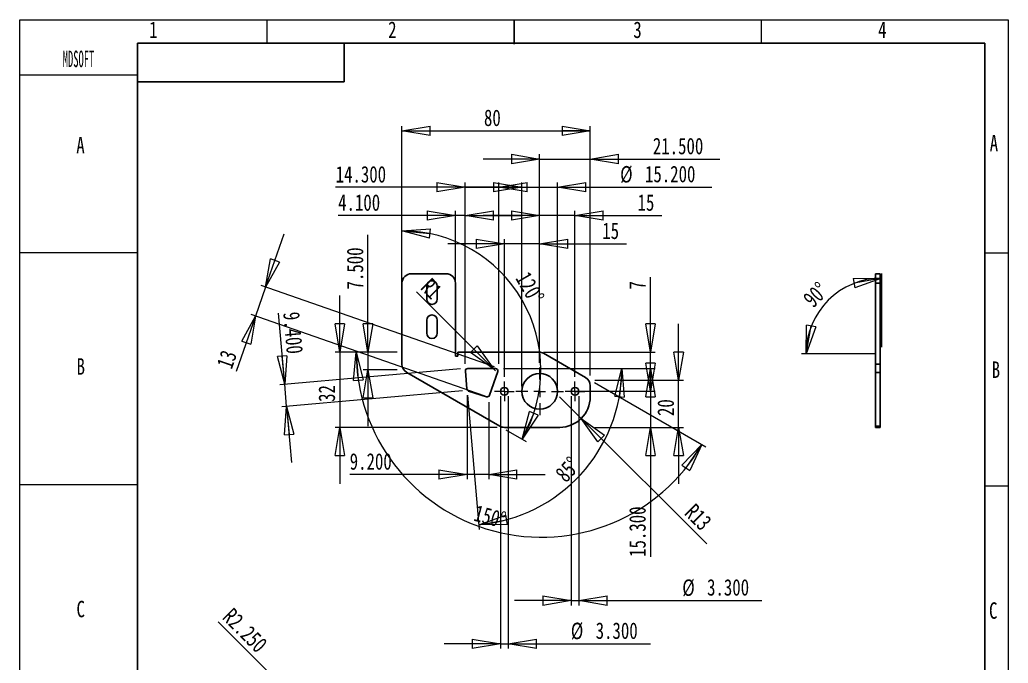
# Model space of a CAD drawing. Header units: millimetres. Extents: x 0 to 210, y 0 to 297.
# Drawn here: x 0 to 210, y 160.3 to 297 of the extents above; entities that cross this region are included whole.
import ezdxf

# ---------------------------------------------------------------- set-up
doc = ezdxf.new("R2010")
doc.units = ezdxf.units.MM
doc.styles.add('SLDTEXTSTYLE1', font='TXT', dxfattribs={"width": 0.75})
doc.styles.add('SLDTEXTSTYLE2', font='TXT', dxfattribs={"width": 0.469})
doc.dimstyles.new('SLDDIMSTYLE0', dxfattribs={"dimtxt": 3.5, "dimasz": 6, "dimexe": 0, "dimexo": 0.0625, "dimgap": 0.875, "dimtad": 1, "dimdec": 3, "dimlfac": 2, "dimrnd": 1e-09, "dimzin": 4, "dimdsep": 46, "dimtxsty": 'SLDTEXTSTYLE1', "dimblk1": 'CLOSED', "dimblk2": 'CLOSED', "dimsah": 1, "dimcen": 0.09, "dimadec": 0, "dimazin": 1, "dimtfac": 1, "dimtdec": 3, "dimtmove": 0, "dimatfit": 0, "dimldrblk": 'CLOSED', "dimfxl": 1, "dimfrac": 2, "dimtolj": 1, "dimtzin": 12, "dimarcsym": 0})
doc.dimstyles.new('SLDDIMSTYLE1', dxfattribs={"dimtxt": 3.5, "dimasz": 6, "dimexe": 0, "dimexo": 0.0625, "dimgap": 0.875, "dimtad": 1, "dimdec": 3, "dimlfac": 2, "dimrnd": 1e-09, "dimzin": 12, "dimdsep": 46, "dimtxsty": 'SLDTEXTSTYLE1', "dimblk1": 'CLOSED', "dimblk2": 'CLOSED', "dimsah": 1, "dimcen": 0.09, "dimadec": 0, "dimazin": 3, "dimtfac": 1, "dimtdec": 3, "dimtmove": 0, "dimatfit": 0, "dimldrblk": 'CLOSED', "dimfxl": 1, "dimfrac": 2, "dimtolj": 1, "dimtzin": 12, "dimarcsym": 0})
doc.dimstyles.new('SLDDIMSTYLE2', dxfattribs={"dimtxt": 3.5, "dimasz": 6, "dimexe": 0, "dimexo": 0.0625, "dimgap": 0.875, "dimtad": 1, "dimdec": 3, "dimlfac": 2, "dimrnd": 1e-09, "dimzin": 12, "dimdsep": 46, "dimtxsty": 'SLDTEXTSTYLE1', "dimblk1": 'CLOSED', "dimblk2": 'CLOSED', "dimsah": 1, "dimcen": 0.09, "dimadec": 0, "dimazin": 3, "dimtfac": 1, "dimtdec": 3, "dimtofl": 0, "dimtmove": 0, "dimatfit": 3, "dimldrblk": 'CLOSED', "dimfxl": 1, "dimfrac": 2, "dimtolj": 1, "dimtzin": 12, "dimarcsym": 0})
doc.dimstyles.new('SLDDIMSTYLE3', dxfattribs={"dimtxt": 3.5, "dimasz": 6, "dimexe": 0, "dimexo": 0.0625, "dimgap": 0.875, "dimtad": 1, "dimdec": 4, "dimlfac": 2, "dimzin": 12, "dimdsep": 46, "dimtxsty": 'SLDTEXTSTYLE1', "dimblk1": 'CLOSED', "dimblk2": 'CLOSED', "dimsah": 1, "dimcen": 0.09, "dimazin": 3, "dimtfac": 1, "dimtofl": 0, "dimtmove": 0, "dimatfit": 3, "dimldrblk": 'CLOSED', "dimfxl": 1, "dimfrac": 2, "dimtolj": 1, "dimtzin": 12, "dimarcsym": 0})
doc.dimstyles.new('SLDDIMSTYLE4', dxfattribs={"dimtxt": 3.5, "dimasz": 6, "dimexe": 0, "dimexo": 0.0625, "dimgap": 0.875, "dimtad": 1, "dimdec": 3, "dimlfac": 2, "dimrnd": 1e-09, "dimzin": 12, "dimdsep": 46, "dimtxsty": 'SLDTEXTSTYLE1', "dimblk1": 'CLOSED', "dimblk2": 'CLOSED', "dimsah": 1, "dimcen": 0, "dimadec": 0, "dimazin": 3, "dimtfac": 1, "dimtdec": 3, "dimtofl": 0, "dimtmove": 0, "dimatfit": 3, "dimldrblk": 'CLOSED', "dimfxl": 1, "dimfrac": 2, "dimtolj": 1, "dimtzin": 12, "dimarcsym": 0})
doc.dimstyles.new('SLDDIMSTYLE5', dxfattribs={"dimtxt": 3.5, "dimasz": 6, "dimexe": 0, "dimexo": 0.0625, "dimgap": 0.875, "dimtad": 1, "dimdec": 3, "dimlfac": 2, "dimrnd": 1e-09, "dimzin": 4, "dimdsep": 46, "dimtxsty": 'SLDTEXTSTYLE1', "dimblk1": 'CLOSED', "dimblk2": 'CLOSED', "dimsah": 1, "dimcen": 0, "dimadec": 0, "dimazin": 1, "dimtfac": 1, "dimtdec": 3, "dimtofl": 0, "dimtmove": 0, "dimatfit": 3, "dimldrblk": 'CLOSED', "dimfxl": 1, "dimfrac": 2, "dimtolj": 1, "dimtzin": 12, "dimarcsym": 0})

# ---------------------------------------------------------------- blocks, each defined once
blk = doc.blocks.new('_Closed')
at = {"color": 0, "linetype": 'ByBlock', "lineweight": -2}
for p, q in [((-1, 0.166667), (0, 0)), ((-1, 0.166667), (-1, -0.166667)), ((0, 0), (-1, -0.166667)), ((0, 0), (-1, 0))]:
    blk.add_line(p, q, dxfattribs=at)
blk = doc.blocks.new('_D')
at = {"color": 7, "linetype": 'Continuous', "lineweight": 0}
for p, q in [((73.98, 226.42), (73.98, 251.35)), ((80.2, 226.42), (72.98, 226.42)), ((73.98, 226.42), (73.98, 222.67)), ((80.2, 222.67), (72.98, 222.67)), ((73.98, 222.67), (73.98, 210.67))]:
    blk.add_line(p, q, dxfattribs=at)
at = {"color": 7, "linetype": 'Continuous', "lineweight": 18, "xscale": 6, "yscale": 6}
for p, rotation in [((73.98, 226.42, -7.45), 270), ((73.98, 222.67, -7.45), 90)]:
    blk.add_blockref('_Closed', p, dxfattribs=dict(at, rotation=rotation))
at = {"color": 7, "linetype": 'Continuous', "lineweight": 18, "insert": (69.47, 239.71), "char_height": 3.5, "attachment_point": 1, "rotation": 90, "style": 'SLDTEXTSTYLE1'}
blk.add_mtext('7.500', dxfattribs=at)
blk = doc.blocks.new('_D_1')
at = {"color": 7, "linetype": 'Continuous', "lineweight": 0}
for p, q in [((139.98, 220.42), (139.98, 232.42)), ((122.2, 220.42), (140.98, 220.42)), ((139.98, 210.42), (139.98, 220.42)), ((122.2, 210.42), (140.98, 210.42)), ((139.98, 210.42), (139.98, 198.42))]:
    blk.add_line(p, q, dxfattribs=at)
at = {"color": 7, "linetype": 'Continuous', "lineweight": 18, "xscale": 6, "yscale": 6}
for p, rotation in [((139.98, 220.42, -7.45), 270), ((139.98, 210.42, -7.45), 90)]:
    blk.add_blockref('_Closed', p, dxfattribs=dict(at, rotation=rotation))
at = {"color": 7, "linetype": 'Continuous', "lineweight": 18, "insert": (135.47, 212.83), "char_height": 3.5, "attachment_point": 1, "rotation": 90, "style": 'SLDTEXTSTYLE1'}
blk.add_mtext('20', dxfattribs=at)
blk = doc.blocks.new('_D_2')
at = {"color": 7, "linetype": 'Continuous', "lineweight": 0}
for p, q in [((81.2, 227.42), (81.2, 274.42)), ((81.2, 273.42), (121.2, 273.42)), ((121.2, 221.42), (121.2, 274.42))]:
    blk.add_line(p, q, dxfattribs=at)
at = {"color": 7, "linetype": 'Continuous', "lineweight": 18, "xscale": 6, "yscale": 6, "rotation": 180}
blk.add_blockref('_Closed', (81.2, 273.42, -7.45), dxfattribs=at)
at = {"color": 7, "linetype": 'Continuous', "lineweight": 18, "xscale": 6, "yscale": 6}
blk.add_blockref('_Closed', (121.2, 273.42, -7.45), dxfattribs=at)
at = {"color": 7, "linetype": 'Continuous', "lineweight": 18, "insert": (98.62, 277.93), "char_height": 3.5, "attachment_point": 1, "style": 'SLDTEXTSTYLE1'}
blk.add_mtext('80', dxfattribs=at)
blk = doc.blocks.new('_D_3')
at = {"color": 7, "linetype": 'Continuous', "lineweight": 0}
for p, q in [((80.2, 226.42), (70.47, 226.42)), ((122.07, 219.92), (145.75, 206.25))]:
    blk.add_line(p, q, dxfattribs=at)
at = {"color": 7, "linetype": 'Continuous', "lineweight": 18}
blk.add_arc((110.81, 226.42), 39.34, 180, 330, dxfattribs=at)
at = {"color": 7, "linetype": 'Continuous', "lineweight": 18, "xscale": 6, "yscale": 6}
for p, rotation in [((71.47, 226.42, -7.45), 94.3358095952), ((144.88, 206.75, -7.45), 55.6641904048)]:
    blk.add_blockref('_Closed', p, dxfattribs=dict(at, rotation=rotation))
at = {"color": 7, "linetype": 'Continuous', "lineweight": 18, "insert": (97.15, 194.02), "char_height": 3.5, "attachment_point": 1, "rotation": 345, "style": 'SLDTEXTSTYLE1'}
blk.add_mtext('150°', dxfattribs=at)
blk = doc.blocks.new('_D_4')
at = {"color": 7, "linetype": 'Continuous', "lineweight": 0}
for p, q in [((81.2, 227.42), (81.2, 253.17)), ((103.29, 209.92), (107.62, 207.42))]:
    blk.add_line(p, q, dxfattribs=at)
at = {"color": 7, "linetype": 'Continuous', "lineweight": 18}
blk.add_arc((81.2, 222.67), 29.5, 330, 90, dxfattribs=at)
at = {"color": 7, "linetype": 'Continuous', "lineweight": 18, "xscale": 6, "yscale": 6}
for p, rotation in [((81.2, 252.17, -7.45), 174.2517184912), ((106.75, 207.92, -7.45), 245.7482815088)]:
    blk.add_blockref('_Closed', p, dxfattribs=dict(at, rotation=rotation))
at = {"color": 7, "linetype": 'Continuous', "lineweight": 18, "insert": (108.25, 243.84), "char_height": 3.5, "attachment_point": 1, "rotation": 300, "style": 'SLDTEXTSTYLE1'}
blk.add_mtext('120°', dxfattribs=at)
blk = doc.blocks.new('_D_5')
at = {"color": 7, "linetype": 'Continuous', "lineweight": 0}
for p, q in [((67.98, 226.42), (67.98, 238.42)), ((80.2, 226.42), (66.98, 226.42)), ((67.98, 226.42), (67.98, 210.42)), ((101.42, 210.42), (66.98, 210.42)), ((67.98, 210.42), (67.98, 198.42))]:
    blk.add_line(p, q, dxfattribs=at)
at = {"color": 7, "linetype": 'Continuous', "lineweight": 18, "xscale": 6, "yscale": 6}
for p, rotation in [((67.98, 226.42, -7.45), 270), ((67.98, 210.42, -7.45), 90)]:
    blk.add_blockref('_Closed', p, dxfattribs=dict(at, rotation=rotation))
at = {"color": 7, "linetype": 'Continuous', "lineweight": 18, "insert": (63.47, 215.83), "char_height": 3.5, "attachment_point": 1, "rotation": 90, "style": 'SLDTEXTSTYLE1'}
blk.add_mtext('32', dxfattribs=at)
blk = doc.blocks.new('_D_6')
at = {"color": 7, "linetype": 'Continuous', "lineweight": 0}
for p, q in [((106.65, 261.42), (94.65, 261.42)), ((106.65, 219.07), (106.65, 262.42)), ((106.65, 261.42), (114.25, 261.42)), ((114.25, 219.07), (114.25, 262.42)), ((114.25, 261.42), (147.05, 261.42))]:
    blk.add_line(p, q, dxfattribs=at)
at = {"color": 7, "linetype": 'Continuous', "lineweight": 18, "xscale": 6, "yscale": 6}
blk.add_blockref('_Closed', (106.65, 261.42, -7.45), dxfattribs=at)
at = {"color": 7, "linetype": 'Continuous', "lineweight": 18, "xscale": 6, "yscale": 6, "rotation": 180}
blk.add_blockref('_Closed', (114.25, 261.42, -7.45), dxfattribs=at)
at = {"color": 7, "linetype": 'Continuous', "lineweight": 18, "char_height": 3.5, "attachment_point": 1, "style": 'SLDTEXTSTYLE1'}
for s, insert in [('%%c', (127.55, 265.93)), ('15.200', (132.83, 265.98))]:
    blk.add_mtext(s, dxfattribs=dict(at, insert=insert))
blk = doc.blocks.new('_D_7')
at = {"color": 7, "linetype": 'Continuous', "lineweight": 0}
for p, q in [((110.45, 267.42), (98.45, 267.42)), ((110.45, 224.12), (110.45, 268.42)), ((110.45, 267.42), (121.2, 267.42)), ((121.2, 221.42), (121.2, 268.42)), ((121.2, 267.42), (148.72, 267.42))]:
    blk.add_line(p, q, dxfattribs=at)
at = {"color": 7, "linetype": 'Continuous', "lineweight": 18, "xscale": 6, "yscale": 6}
blk.add_blockref('_Closed', (110.45, 267.42, -7.45), dxfattribs=at)
at = {"color": 7, "linetype": 'Continuous', "lineweight": 18, "xscale": 6, "yscale": 6, "rotation": 180}
blk.add_blockref('_Closed', (121.2, 267.42, -7.45), dxfattribs=at)
at = {"color": 7, "linetype": 'Continuous', "lineweight": 18, "insert": (134.5, 271.93), "char_height": 3.5, "attachment_point": 1, "style": 'SLDTEXTSTYLE1'}
blk.add_mtext('21.500', dxfattribs=at)
blk = doc.blocks.new('_D_8')
at = {"color": 7, "linetype": 'Continuous', "lineweight": 0}
for p, q in [((133.98, 218.07), (133.98, 230.07)), ((116.5, 218.07), (134.98, 218.07)), ((133.98, 218.07), (133.98, 210.42)), ((122.2, 210.42), (134.98, 210.42)), ((133.98, 210.42), (133.98, 182.9))]:
    blk.add_line(p, q, dxfattribs=at)
at = {"color": 7, "linetype": 'Continuous', "lineweight": 18, "xscale": 6, "yscale": 6}
for p, rotation in [((133.98, 218.07, -7.45), 270), ((133.98, 210.42, -7.45), 90)]:
    blk.add_blockref('_Closed', p, dxfattribs=dict(at, rotation=rotation))
at = {"color": 7, "linetype": 'Continuous', "lineweight": 18, "insert": (129.47, 182.9), "char_height": 3.5, "attachment_point": 1, "rotation": 90, "style": 'SLDTEXTSTYLE1'}
blk.add_mtext('15.300', dxfattribs=at)
blk = doc.blocks.new('_D_9')
at = {"color": 7, "linetype": 'Continuous', "lineweight": 0}
for p, q in [((102.13, 217.07), (102.13, 163.42)), ((103.78, 217.07), (103.78, 163.42)), ((102.13, 164.42), (90.13, 164.42)), ((102.13, 164.42), (103.78, 164.42)), ((103.78, 164.42), (133.99, 164.42))]:
    blk.add_line(p, q, dxfattribs=at)
at = {"color": 7, "linetype": 'Continuous', "lineweight": 18, "xscale": 6, "yscale": 6}
blk.add_blockref('_Closed', (102.13, 164.42, -7.45), dxfattribs=at)
at = {"color": 7, "linetype": 'Continuous', "lineweight": 18, "xscale": 6, "yscale": 6, "rotation": 180}
blk.add_blockref('_Closed', (103.78, 164.42, -7.45), dxfattribs=at)
at = {"color": 7, "linetype": 'Continuous', "lineweight": 18, "char_height": 3.5, "attachment_point": 1, "style": 'SLDTEXTSTYLE1'}
for s, insert in [('%%c', (117.07, 168.93)), ('3.300', (122.35, 168.98))]:
    blk.add_mtext(s, dxfattribs=dict(at, insert=insert))
blk = doc.blocks.new('_D_10')
at = {"color": 7, "linetype": 'Continuous', "lineweight": 0}
for p, q in [((117.13, 217.07), (117.13, 172.61)), ((118.78, 217.07), (118.78, 172.61)), ((117.13, 173.61), (105.13, 173.61)), ((117.13, 173.61), (118.78, 173.61)), ((118.78, 173.61), (157.66, 173.61))]:
    blk.add_line(p, q, dxfattribs=at)
at = {"color": 7, "linetype": 'Continuous', "lineweight": 18, "xscale": 6, "yscale": 6}
blk.add_blockref('_Closed', (117.13, 173.61, -7.45), dxfattribs=at)
at = {"color": 7, "linetype": 'Continuous', "lineweight": 18, "xscale": 6, "yscale": 6, "rotation": 180}
blk.add_blockref('_Closed', (118.78, 173.61, -7.45), dxfattribs=at)
at = {"color": 7, "linetype": 'Continuous', "lineweight": 18, "char_height": 3.5, "attachment_point": 1, "style": 'SLDTEXTSTYLE1'}
for s, insert in [('%%c', (140.75, 178.12)), ('3.300', (146.02, 178.18))]:
    blk.add_mtext(s, dxfattribs=dict(at, insert=insert))
blk = doc.blocks.new('_D_11')
at = {"color": 7, "linetype": 'Continuous', "lineweight": 0}
for p, q in [((102.95, 221.14), (102.95, 250.42)), ((110.45, 224.12), (110.45, 250.42)), ((102.95, 249.42), (90.95, 249.42)), ((110.45, 249.42), (102.95, 249.42)), ((110.45, 249.42), (128.92, 249.42))]:
    blk.add_line(p, q, dxfattribs=at)
at = {"color": 7, "linetype": 'Continuous', "lineweight": 18, "xscale": 6, "yscale": 6}
blk.add_blockref('_Closed', (102.95, 249.42, -7.45), dxfattribs=at)
at = {"color": 7, "linetype": 'Continuous', "lineweight": 18, "xscale": 6, "yscale": 6, "rotation": 180}
blk.add_blockref('_Closed', (110.45, 249.42, -7.45), dxfattribs=at)
at = {"color": 7, "linetype": 'Continuous', "lineweight": 18, "insert": (123.75, 253.93), "char_height": 3.5, "attachment_point": 1, "style": 'SLDTEXTSTYLE1'}
blk.add_mtext('15', dxfattribs=at)
blk = doc.blocks.new('_D_12')
at = {"color": 7, "linetype": 'Continuous', "lineweight": 0}
for p, q in [((110.45, 224.12), (110.45, 256.42)), ((117.95, 221.14), (117.95, 256.42)), ((110.45, 255.42), (98.45, 255.42)), ((117.95, 255.42), (110.45, 255.42)), ((117.95, 255.42), (136.42, 255.42))]:
    blk.add_line(p, q, dxfattribs=at)
at = {"color": 7, "linetype": 'Continuous', "lineweight": 18, "xscale": 6, "yscale": 6}
blk.add_blockref('_Closed', (110.45, 255.42, -7.45), dxfattribs=at)
at = {"color": 7, "linetype": 'Continuous', "lineweight": 18, "xscale": 6, "yscale": 6, "rotation": 180}
blk.add_blockref('_Closed', (117.95, 255.42, -7.45), dxfattribs=at)
at = {"color": 7, "linetype": 'Continuous', "lineweight": 18, "insert": (131.25, 259.93), "char_height": 3.5, "attachment_point": 1, "style": 'SLDTEXTSTYLE1'}
blk.add_mtext('15', dxfattribs=at)
blk = doc.blocks.new('_D_13')
at = {"color": 7, "linetype": 'Continuous', "lineweight": 0}
for p, q in [((94.62, 261.42), (67.11, 261.42)), ((94.62, 223.92), (94.62, 262.42)), ((94.62, 261.42), (101.77, 261.42)), ((101.77, 223.92), (101.77, 262.42)), ((101.77, 261.42), (113.77, 261.42))]:
    blk.add_line(p, q, dxfattribs=at)
at = {"color": 7, "linetype": 'Continuous', "lineweight": 18, "xscale": 6, "yscale": 6}
blk.add_blockref('_Closed', (94.62, 261.42, -8.55), dxfattribs=at)
at = {"color": 7, "linetype": 'Continuous', "lineweight": 18, "xscale": 6, "yscale": 6, "rotation": 180}
blk.add_blockref('_Closed', (101.77, 261.42, -8.55), dxfattribs=at)
at = {"color": 7, "linetype": 'Continuous', "lineweight": 18, "insert": (67.11, 265.93), "char_height": 3.5, "attachment_point": 1, "style": 'SLDTEXTSTYLE1'}
blk.add_mtext('14.300', dxfattribs=at)
blk = doc.blocks.new('_D_14')
at = {"color": 7, "linetype": 'Continuous', "lineweight": 0}
for p, q in [((102.77, 222.92), (128.93, 222.92)), ((95.12, 217.24), (97.61, 188.74))]:
    blk.add_line(p, q, dxfattribs=at)
at = {"color": 7, "linetype": 'Continuous', "lineweight": 18}
blk.add_arc((94.62, 222.92), 33.3, 275, 0, dxfattribs=at)
at = {"color": 7, "linetype": 'Continuous', "lineweight": 18, "xscale": 6, "yscale": 6}
for p, rotation in [((127.93, 222.92, -8.55), 84.8936459072), ((97.53, 189.74, -8.55), 190.1063540928)]:
    blk.add_blockref('_Closed', p, dxfattribs=dict(at, rotation=rotation))
at = {"color": 7, "linetype": 'Continuous', "lineweight": 18, "insert": (113.47, 200.87), "char_height": 3.5, "attachment_point": 1, "rotation": 47.5, "style": 'SLDTEXTSTYLE1'}
blk.add_mtext('85°', dxfattribs=at)
blk = doc.blocks.new('_D_15')
at = {"color": 7, "linetype": 'Continuous', "lineweight": 0}
for p, q in [((56.28, 219.56), (54.95, 234.71)), ((93.63, 222.83), (55.28, 219.48)), ((56.69, 214.88), (56.28, 219.56)), ((94.04, 218.15), (55.69, 214.79)), ((56.69, 214.88), (57.73, 202.93))]:
    blk.add_line(p, q, dxfattribs=at)
at = {"color": 7, "linetype": 'Continuous', "lineweight": 18, "xscale": 6, "yscale": 6}
for p, rotation in [((56.28, 219.56, -8.55), 275), ((56.69, 214.88, -8.55), 95)]:
    blk.add_blockref('_Closed', p, dxfattribs=dict(at, rotation=rotation))
at = {"color": 7, "linetype": 'Continuous', "lineweight": 18, "insert": (59.45, 235.1), "char_height": 3.5, "attachment_point": 1, "rotation": 275, "style": 'SLDTEXTSTYLE1'}
blk.add_mtext('9.400', dxfattribs=at)
blk = doc.blocks.new('_D_16')
at = {"color": 7, "linetype": 'Continuous', "lineweight": 0}
for p, q in [((133.98, 226.42), (133.98, 242.3)), ((111.28, 226.42), (134.98, 226.42)), ((133.98, 222.92), (133.98, 226.42)), ((102.77, 222.92), (134.98, 222.92)), ((133.98, 222.92), (133.98, 210.92))]:
    blk.add_line(p, q, dxfattribs=at)
at = {"color": 7, "linetype": 'Continuous', "lineweight": 18, "xscale": 6, "yscale": 6}
for p, rotation in [((133.98, 226.42, -8.55), 270), ((133.98, 222.92, -8.55), 90)]:
    blk.add_blockref('_Closed', p, dxfattribs=dict(at, rotation=rotation))
at = {"color": 7, "linetype": 'Continuous', "lineweight": 18, "insert": (129.47, 239.71), "char_height": 3.5, "attachment_point": 1, "rotation": 90, "style": 'SLDTEXTSTYLE1'}
blk.add_mtext('7', dxfattribs=at)
blk = doc.blocks.new('_D_17')
at = {"color": 7, "linetype": 'Continuous', "lineweight": 0}
for p, q in [((92.57, 227.05), (92.57, 256.42)), ((94.62, 223.92), (94.62, 256.42)), ((92.57, 255.42), (67.64, 255.42)), ((94.62, 255.42), (92.57, 255.42)), ((94.62, 255.42), (106.62, 255.42))]:
    blk.add_line(p, q, dxfattribs=at)
at = {"color": 7, "linetype": 'Continuous', "lineweight": 18, "xscale": 6, "yscale": 6}
blk.add_blockref('_Closed', (92.57, 255.42, -8.55), dxfattribs=at)
at = {"color": 7, "linetype": 'Continuous', "lineweight": 18, "xscale": 6, "yscale": 6, "rotation": 180}
blk.add_blockref('_Closed', (94.62, 255.42, -8.55), dxfattribs=at)
at = {"color": 7, "linetype": 'Continuous', "lineweight": 18, "insert": (67.64, 259.93), "char_height": 3.5, "attachment_point": 1, "style": 'SLDTEXTSTYLE1'}
blk.add_mtext('4.100', dxfattribs=at)
blk = doc.blocks.new('_D_18')
at = {"color": 7, "linetype": 'Continuous', "lineweight": 0}
for p, q in [((52.24, 240.19), (56.19, 251.52)), ((52.24, 240.19), (50.1, 234.06)), ((100.83, 223.25), (51.29, 240.52)), ((50.1, 234.06), (45.98, 222.27)), ((98.69, 217.11), (49.15, 234.38))]:
    blk.add_line(p, q, dxfattribs=at)
at = {"color": 7, "linetype": 'Continuous', "lineweight": 18, "xscale": 6, "yscale": 6}
for p, rotation in [((52.24, 240.19, -8.55), 250.7744715597), ((50.1, 234.06, -8.55), 70.7744715597)]:
    blk.add_blockref('_Closed', p, dxfattribs=dict(at, rotation=rotation))
at = {"color": 7, "linetype": 'Continuous', "lineweight": 18, "insert": (41.72, 223.75), "char_height": 3.5, "attachment_point": 1, "rotation": 70.7745, "style": 'SLDTEXTSTYLE1'}
blk.add_mtext('13', dxfattribs=at)
blk = doc.blocks.new('_D_19')
at = {"color": 7, "linetype": 'Continuous', "lineweight": 0}
for p, q in [((95.03, 217.24), (95.03, 199.42)), ((99.63, 215.78), (99.63, 199.42)), ((95.03, 200.42), (70.1, 200.42)), ((99.63, 200.42), (95.03, 200.42)), ((99.63, 200.42), (111.63, 200.42))]:
    blk.add_line(p, q, dxfattribs=at)
at = {"color": 7, "linetype": 'Continuous', "lineweight": 18, "xscale": 6, "yscale": 6}
blk.add_blockref('_Closed', (95.03, 200.42, -8.55), dxfattribs=at)
at = {"color": 7, "linetype": 'Continuous', "lineweight": 18, "xscale": 6, "yscale": 6, "rotation": 180}
blk.add_blockref('_Closed', (99.63, 200.42, -8.55), dxfattribs=at)
at = {"color": 7, "linetype": 'Continuous', "lineweight": 18, "insert": (70.1, 204.93), "char_height": 3.5, "attachment_point": 1, "style": 'SLDTEXTSTYLE1'}
blk.add_mtext('9.200', dxfattribs=at)
blk = doc.blocks.new('_D_20')
at = {"color": 7, "linetype": 'Continuous', "lineweight": 0}
for q in [(84.28, 239.21), (101.07, 222.42)]:
    blk.add_line((100.72, 222.77), q, dxfattribs=at)
at = {"color": 7, "linetype": 'Continuous', "lineweight": 18, "xscale": 6, "yscale": 6, "rotation": 315}
blk.add_blockref('_Closed', (100.72, 222.77, -7.55), dxfattribs=at)
at = {"color": 7, "linetype": 'Continuous', "lineweight": 18, "insert": (87.45, 242.38), "char_height": 3.5, "attachment_point": 1, "rotation": 315, "style": 'SLDTEXTSTYLE1'}
blk.add_mtext('R1', dxfattribs=at)
blk = doc.blocks.new('_D_21')
at = {"color": 7, "linetype": 'Continuous', "lineweight": 0}
for q in [(114.7, 216.92), (145.97, 185.65)]:
    blk.add_line((119.3, 212.32), q, dxfattribs=at)
at = {"color": 7, "linetype": 'Continuous', "lineweight": 18, "xscale": 6, "yscale": 6, "rotation": 135}
blk.add_blockref('_Closed', (119.3, 212.32, -8.45), dxfattribs=at)
at = {"color": 7, "linetype": 'Continuous', "lineweight": 18, "insert": (143.49, 194.5), "char_height": 3.5, "attachment_point": 1, "rotation": 315, "style": 'SLDTEXTSTYLE1'}
blk.add_mtext('R13', dxfattribs=at)
blk = doc.blocks.new('SW_CENTERMARKSYMBOL_0')
at = {"color": 0, "linetype": 'Continuous', "lineweight": 18}
for p, q in [((0, 2.5), (0, 5.05)), ((-2.5, 0), (-5.05, 0)), ((0, 0), (-1.25, 0)), ((0, 0), (0, 1.25)), ((0, 0), (0, -1.25)), ((0, 0), (1.25, 0)), ((2.5, 0), (5.05, 0)), ((0, -2.5), (0, -5.05))]:
    blk.add_line(p, q, dxfattribs=at)
blk = doc.blocks.new('SW_CENTERMARKSYMBOL_1')
at = {"color": 0, "linetype": 'Continuous', "lineweight": 18}
for p, q in [((-1.25, 0), (-2.075, 0)), ((0, 0), (-1.25, 0)), ((0, 1.25), (0, 2.075)), ((0, 0), (0, 1.25)), ((0, 0), (0, -1.25)), ((0, 0), (1.25, 0)), ((1.25, 0), (2.075, 0)), ((0, -1.25), (0, -2.075))]:
    blk.add_line(p, q, dxfattribs=at)
blk = doc.blocks.new('SW_CENTERMARKSYMBOL_2')
at = {"color": 0, "linetype": 'Continuous', "lineweight": 18}
for p, q in [((-1.25, 0), (-2.075, 0)), ((0, 0), (-1.25, 0)), ((0, 1.25), (0, 2.075)), ((0, 0), (0, 1.25)), ((0, 0), (0, -1.25)), ((0, 0), (1.25, 0)), ((1.25, 0), (2.075, 0)), ((0, -1.25), (0, -2.075))]:
    blk.add_line(p, q, dxfattribs=at)
blk = doc.blocks.new('_D_27')
at = {"color": 7, "linetype": 'Continuous', "lineweight": 0}
for q in [(42.14, 169.14), (87.57, 123.71)]:
    blk.add_line((86.78, 124.5), q, dxfattribs=at)
at = {"color": 7, "linetype": 'Continuous', "lineweight": 18}
blk.add_arc((87.57, 123.71), 1.13, 93.3665, 138.3665, dxfattribs=at)
at = {"color": 7, "linetype": 'Continuous', "lineweight": 18, "xscale": 6, "yscale": 6, "rotation": 315}
blk.add_blockref('_Closed', (86.78, 124.5, 8.55), dxfattribs=at)
at = {"color": 7, "linetype": 'Continuous', "lineweight": 18, "insert": (45.32, 172.33), "char_height": 3.5, "attachment_point": 1, "rotation": 315, "style": 'SLDTEXTSTYLE1'}
blk.add_mtext('R2.250', dxfattribs=at)
blk = doc.blocks.new('_D_32')
at = {"color": 7, "linetype": 'Continuous', "lineweight": 0}
for p, q in [((183.14, 227.42), (183.14, 243.13)), ((181.77, 226.05), (166.07, 226.05))]:
    blk.add_line(p, q, dxfattribs=at)
at = {"color": 7, "linetype": 'Continuous', "lineweight": 18}
blk.add_arc((183.14, 226.05), 16.08, 90, 180, dxfattribs=at)
at = {"color": 7, "linetype": 'Continuous', "lineweight": 18, "xscale": 6, "yscale": 6}
for p, rotation in [((183.14, 242.13, 20.05), 10.2327675272), ((167.07, 226.05, 20.05), 259.7672324728)]:
    blk.add_blockref('_Closed', p, dxfattribs=dict(at, rotation=rotation))
at = {"color": 7, "linetype": 'Continuous', "lineweight": 18, "insert": (166.1, 238.12), "char_height": 3.5, "attachment_point": 1, "rotation": 45, "style": 'SLDTEXTSTYLE1'}
blk.add_mtext('90°', dxfattribs=at)

msp = doc.modelspace()

# ---------------------------------------------------------------- linework, layer by layer
at = {"color": 5, "linetype": 'Continuous', "lineweight": 18}
for p, q in [((0, 0), (0, 297)), ((210, 297), (210, 0))]:
    msp.add_line(p, q, dxfattribs=at)
at = {"color": 7, "linetype": 'Continuous', "lineweight": 18}
for p, q in [((0, 297), (210, 297)), ((52.5, 297), (52.5, 292)), ((157.5, 297), (157.5, 292)), ((0, 285.271739), (25, 285.271739)), ((25, 247.522898), (0, 247.522898)), ((205, 247.5), (210, 247.5)), ((25, 198.204903), (0, 198.204903)), ((205, 198), (210, 198))]:
    msp.add_line(p, q, dxfattribs=at)
at = {"color": 7, "linetype": 'Continuous', "lineweight": 25}
for p, q in [((105, 297), (105, 291.803338)), ((25, 4.692515), (25, 292)), ((25, 292), (205, 292)), ((68.940807, 283.82375), (68.940807, 292)), ((205, 292), (205, 4.692515)), ((25, 283.82375), (68.940807, 283.82375)), ((83.204486, 243.044676), (90.574486, 243.044676)), ((181.774188, 243.044676), (182.774188, 243.044676)), ((181.774188, 241.044676), (181.774188, 243.044676)), ((182.774188, 243.044676), (182.774188, 241.044676)), ((81.204486, 223.822054), (81.204486, 241.044676)), ((86.449486, 240.419676), (86.449486, 237.669676)), ((88.699486, 237.669676), (88.699486, 240.419676)), ((92.574486, 241.044676), (92.574486, 225.549053)), ((181.774188, 223.822054), (181.774188, 241.044676)), ((182.774188, 241.044676), (181.774188, 241.044676)), ((182.774188, 223.822054), (182.774188, 241.044676)), ((86.449486, 233.169676), (86.449486, 230.419676)), ((88.699486, 230.419676), (88.699486, 233.169676)), ((92.574486, 225.549053), (93.074486, 225.549053)), ((93.074486, 225.549053), (93.074486, 226.417353)), ((110.276282, 226.417353), (93.074486, 226.417353)), ((120.204486, 220.994704), (111.276282, 226.149404)), ((101.070585, 222.917353), (95.17014, 222.917353)), ((181.774188, 223.822054), (182.774188, 223.822054)), ((181.774188, 222.090003), (181.774188, 223.822054)), ((182.774188, 223.822054), (182.774188, 222.090003)), ((82.204486, 222.090003), (101.958006, 210.685303)), ((94.672043, 222.373776), (95.005031, 218.5677)), ((99.794034, 217.23842), (101.5427, 222.25271)), ((182.774188, 222.090003), (181.774188, 222.090003)), ((181.774188, 222.090003), (181.774188, 210.685303)), ((182.774188, 222.090003), (182.774188, 210.685303)), ((121.204486, 216.917353), (121.204486, 219.262653)), ((95.352304, 218.134569), (99.171095, 216.926354)), ((102.958006, 210.417353), (114.704486, 210.417353)), ((181.774188, 210.685303), (182.774188, 210.685303)), ((181.774188, 210.417353), (181.774188, 210.685303)), ((182.774188, 210.417353), (181.774188, 210.417353)), ((182.774188, 210.685303), (182.774188, 210.417353))]:
    msp.add_line(p, q, dxfattribs=at)
for centre, radius in [((110.454486, 218.067353), 3.8), ((102.954486, 218.067353), 0.825), ((117.954486, 218.067353), 0.825)]:
    msp.add_circle(centre, radius, dxfattribs=at)
for centre, radius, start, end in [((83.204486, 241.044676), 2, 90, 180), ((87.574486, 240.419676), 1.125, 0, 180), ((90.574486, 241.044676), 2, 0, 90), ((87.574486, 237.669676), 1.125, 180, 0), ((87.574486, 233.169676), 1.125, 0, 180), ((87.574486, 230.419676), 1.125, 180, 0), ((110.276282, 224.417353), 2, 60, 90), ((83.204486, 223.822054), 2, 180, 240), ((95.17014, 222.417353), 0.5, 90, 185), ((101.070585, 222.417353), 0.5, 340.77447156, 90), ((119.204486, 219.262653), 2, 0, 60), ((95.503128, 218.611278), 0.5, 185, 252.44332745), ((99.321919, 217.403064), 0.5, 252.44332745, 340.77447156), ((114.704486, 216.917353), 6.5, 270, 0), ((102.958006, 212.417353), 2, 240, 270)]:
    msp.add_arc(centre, radius, start, end, dxfattribs=at)

# ---------------------------------------------------------------- block references
at = {"color": 7, "linetype": 'Continuous', "lineweight": 0}
for name, p in [('SW_CENTERMARKSYMBOL_0', (110.454486, 218.067353)), ('SW_CENTERMARKSYMBOL_2', (102.954486, 218.067353)), ('SW_CENTERMARKSYMBOL_1', (117.954486, 218.067353))]:
    msp.add_blockref(name, p, dxfattribs=at)

# ---------------------------------------------------------------- texts
at = {"color": 7, "linetype": 'Continuous', "lineweight": 0, "char_height": 3.5, "attachment_point": 1}
for s, insert, style in [('1', (27.489807, 296.62843), 'SLDTEXTSTYLE1'), ('2', (78.262194, 296.62843), 'SLDTEXTSTYLE1'), ('3', (130.345104, 296.62843), 'SLDTEXTSTYLE1'), ('4', (182.362962, 296.62843), 'SLDTEXTSTYLE1'), ('MDSOFT', (9.132295, 290.433632), 'SLDTEXTSTYLE2'), ('A', (12.009928, 272.114199), 'SLDTEXTSTYLE1'), ('A', (206.069003, 272.52609), 'SLDTEXTSTYLE1'), ('B', (12.072215, 225.103751), 'SLDTEXTSTYLE1'), ('B', (206.48402, 224.418913), 'SLDTEXTSTYLE1'), ('C', (12.048079, 173.575796), 'SLDTEXTSTYLE1'), ('C', (205.917397, 173.247849), 'SLDTEXTSTYLE1')]:
    msp.add_mtext(s, dxfattribs=dict(at, insert=insert, style=style))

# ---------------------------------------------------------------- dimensions: what is measured, and where the dimension line sits
at = {"color": 7, "linetype": 'Continuous', "lineweight": 18}
for base, p1, p2, dimstyle, picture, middle in [((121.204486, 276.195478), (81.204486, 226.417353), (121.204486, 220.417353), 'SLDDIMSTYLE2', '_D_2', (101.204486, 276.195478)), ((121.204486, 270.195478), (110.454486, 218.067353), (121.204486, 220.417353), 'SLDDIMSTYLE0', '_D_7', (141.609347, 270.195478)), ((101.774486, 264.195478), (94.624486, 222.917353), (101.774486, 222.917353), 'SLDDIMSTYLE0', '_D_13', (74.219624, 264.195478)), ((92.574486, 258.195478), (94.624486, 222.917353), (92.574486, 226.049053), 'SLDDIMSTYLE0', '_D_17', (73.46268, 258.195478)), ((110.454486, 258.195478), (117.954486, 218.067353), (110.454486, 218.067353), 'SLDDIMSTYLE1', '_D_12', (133.833652, 258.195478)), ((102.954486, 252.195478), (110.454486, 218.067353), (102.954486, 218.067353), 'SLDDIMSTYLE1', '_D_11', (126.333652, 252.195478)), ((95.034118, 203.195478), (99.634118, 216.77986), (95.034118, 218.235238), 'SLDDIMSTYLE0', '_D_19', (75.922312, 203.195478))]:
    dim = msp.add_linear_dim(base=base, p1=p1, p2=p2, dimstyle=dimstyle, dxfattribs=at)
    dim.commit()
    dim.dimension.update_dxf_attribs({"geometry": picture, "text_midpoint": middle, "dimtype": 160})
for base, p1, p2, picture, middle in [((114.254486, 264.222215), (106.654486, 218.067353), (114.254486, 218.067353), '_D_6', (137.298566, 264.222215)), ((103.779486, 167.222215), (102.129486, 218.067353), (103.779486, 218.067353), '_D_9', (125.53051, 167.222215)), ((118.779486, 176.417353), (117.129486, 218.067353), (118.779486, 218.067353), '_D_10', (149.204486, 176.417353))]:
    dim = msp.add_linear_dim(base=base, p1=p1, p2=p2, text='%%c<>', dimstyle='SLDDIMSTYLE0', dxfattribs=at)
    dim.commit()
    dim.dimension.update_dxf_attribs({"geometry": picture, "text_midpoint": middle, "dimtype": 160})
for base, line1, line2, picture, middle in [((106.752235, 237.417353), ((81.204486, 222.667353), (102.422108, 210.417353)), ((81.204486, 226.417353), (81.204486, 222.667353)), '_D_4', (106.752235, 237.417353)), ((171.774188, 237.417353), ((183.142488, 226.417353), (183.142488, 226.049053)), ((182.774188, 226.049053), (183.142488, 226.049053)), '_D_32', (171.774188, 237.417353)), ((100.630111, 188.417353), ((110.812181, 226.417353), (81.204486, 226.417353)), ((121.204486, 220.417353), (110.812181, 226.417353)), '_D_3', (100.630111, 188.417353)), ((119.178927, 200.417353), ((94.624486, 222.917353), (101.774486, 222.917353)), ((95.034118, 218.235238), (94.624486, 222.917353)), '_D_14', (119.178927, 200.417353))]:
    dim = msp.add_angular_dim_2l(base=base, line1=line1, line2=line2, dimstyle='SLDDIMSTYLE3', dxfattribs=at)
    dim.commit()
    dim.dimension.update_dxf_attribs({"geometry": picture, "text_midpoint": middle, "dimtype": 162})
for base, p1, p2, angle, dimstyle, picture, middle in [((47.472788, 234.97042), (101.774486, 222.917353), (99.634118, 216.77986), 70.77447156, 'SLDDIMSTYLE1', '_D_18', (44.212662, 225.622027)), ((71.204486, 222.667353), (81.204486, 226.417353), (81.204486, 222.667353), 90, 'SLDDIMSTYLE0', '_D', (71.204486, 245.529159)), ((131.204486, 226.417353), (101.774486, 222.917353), (110.276282, 226.417353), 90, 'SLDDIMSTYLE1', '_D_16', (131.204486, 241.003465)), ((65.204486, 210.417353), (81.204486, 226.417353), (102.422108, 210.417353), 90, 'SLDDIMSTYLE1', '_D_5', (65.204486, 218.417353)), ((59.045333, 219.804581), (95.034118, 218.235238), (94.624486, 222.917353), 275, 'SLDDIMSTYLE0', '_D_15', (58.227168, 229.156247)), ((137.204486, 220.417353), (121.204486, 210.417353), (121.204486, 220.417353), 90, 'SLDDIMSTYLE1', '_D_1', (137.204486, 215.417353)), ((131.204486, 210.417353), (110.454486, 218.067353), (121.204486, 210.417353), 90, 'SLDDIMSTYLE0', '_D_8', (131.204486, 190.012492))]:
    dim = msp.add_linear_dim(base=base, p1=p1, p2=p2, angle=angle, dimstyle=dimstyle, dxfattribs=at)
    dim.commit()
    dim.dimension.update_dxf_attribs({"geometry": picture, "text_midpoint": middle, "dimtype": 160})
for center, mpoint, dimstyle, picture, middle in [((101.070585, 222.417353), (100.717032, 222.770907), 'SLDDIMSTYLE4', '_D_20', (86.070595, 237.417363)), ((114.704486, 216.917353), (119.30068, 212.321159), 'SLDDIMSTYLE4', '_D_21', (143.204496, 188.417363)), ((87.574486, 123.705095), (86.778991, 124.50059), 'SLDDIMSTYLE5', '_D_27', (47.204496, 164.075105))]:
    dim = msp.add_radius_dim(center=center, mpoint=mpoint, dimstyle=dimstyle, dxfattribs=at)
    dim.commit()
    dim.dimension.update_dxf_attribs({"geometry": picture, "text_midpoint": middle, "dimtype": 164})

doc.saveas('drawing.dxf')
